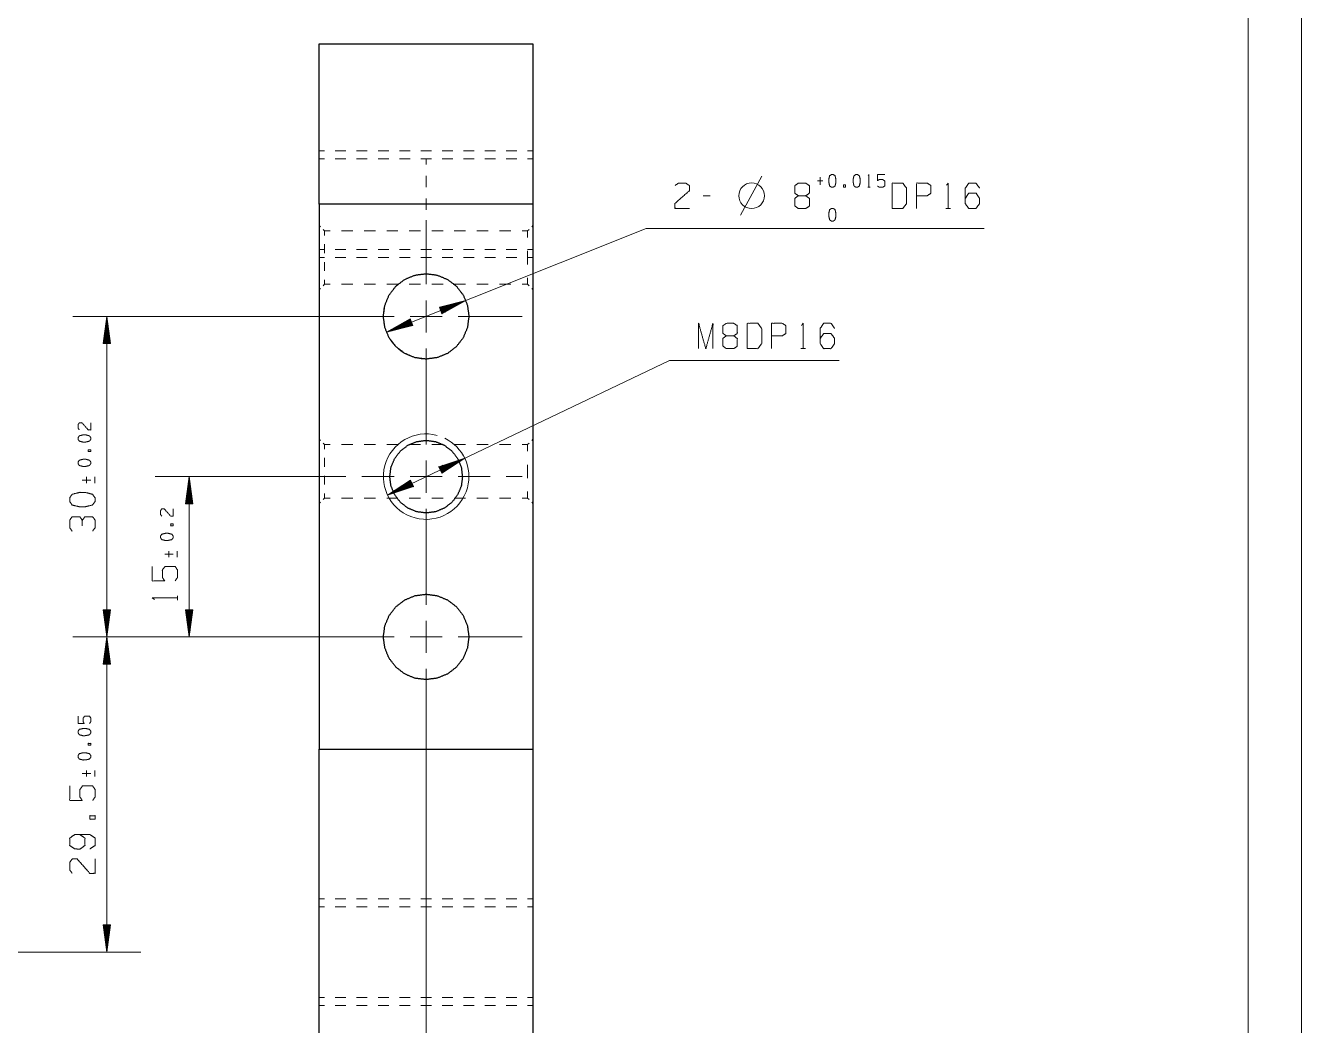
# Model space of a CAD drawing. Header units: millimetres. Extents: x 0 to 420, y 0 to 297.
# Drawn here: x 300.6 to 420, y 124.7 to 218.3 of the extents above; entities that cross this region are included whole.
import ezdxf

# ---------------------------------------------------------------- set-up
doc = ezdxf.new("R2010")
doc.units = ezdxf.units.MM
doc.layers.add('101', color=7, linetype='Continuous', true_color=0xffffff)

msp = doc.modelspace()

# ---------------------------------------------------------------- linework, layer by layer
at = {"layer": '101', "color": 133, "linetype": 'Continuous', "lineweight": 18}
for p, q in [((420, 0), (420, 297)), ((415, 5), (415, 292))]:
    msp.add_line(p, q, dxfattribs=at)
at = {"layer": '101', "color": 151, "linetype": 'Continuous', "lineweight": 25}
for p, q in [((328.09, 216.54), (348.09, 216.54)), ((328.09, 201.54), (328.09, 216.54)), ((348.09, 216.54), (348.09, 201.54)), ((348.09, 201.54), (328.09, 201.54)), ((328.09, 201.54), (328.09, 150.54)), ((348.09, 201.54), (348.09, 150.54)), ((328.09, 116.54), (328.09, 150.54)), ((328.09, 150.54), (348.09, 150.54)), ((348.09, 150.54), (348.09, 116.54))]:
    msp.add_line(p, q, dxfattribs=at)
at = {"layer": '101', "color": 53, "linetype": 'Continuous', "lineweight": 18}
for p, q in [((328.59, 206.54), (328.09, 206.54)), ((328.59, 205.79), (328.09, 205.79)), ((330.59, 206.54), (329.59, 206.54)), ((330.59, 205.79), (329.59, 205.79)), ((332.59, 206.54), (331.59, 206.54)), ((332.59, 205.79), (331.59, 205.79)), ((334.59, 206.54), (333.59, 206.54)), ((334.59, 205.79), (333.59, 205.79)), ((336.59, 206.54), (335.59, 206.54)), ((336.59, 205.79), (335.59, 205.79)), ((338.59, 206.54), (337.59, 206.54)), ((338.59, 205.79), (337.59, 205.79)), ((338.09, 205.26), (338.09, 205.79)), ((338.09, 205.26), (338.09, 205.79)), ((338.09, 205.26), (338.09, 205.79)), ((338.09, 205.26), (338.09, 205.79)), ((340.59, 206.54), (339.59, 206.54)), ((340.59, 205.79), (339.59, 205.79)), ((342.59, 206.54), (341.59, 206.54)), ((342.59, 205.79), (341.59, 205.79)), ((344.59, 206.54), (343.59, 206.54)), ((344.59, 205.79), (343.59, 205.79)), ((346.59, 206.54), (345.59, 206.54)), ((346.59, 205.79), (345.59, 205.79)), ((348.09, 206.54), (347.59, 206.54)), ((348.09, 205.79), (347.59, 205.79)), ((338.09, 203.13), (338.09, 204.19)), ((338.09, 203.13), (338.09, 204.19)), ((338.09, 203.13), (338.09, 204.19)), ((338.09, 203.13), (338.09, 204.19)), ((338.09, 201.01), (338.09, 202.07)), ((338.09, 201.01), (338.09, 202.07)), ((338.09, 201.01), (338.09, 202.07)), ((338.09, 201.01), (338.09, 202.07)), ((328.22, 199.41), (328.09, 199.54)), ((338.09, 198.88), (338.09, 199.94)), ((338.09, 198.88), (338.09, 199.94)), ((338.09, 198.88), (338.09, 199.94)), ((338.09, 198.88), (338.09, 199.94)), ((348.09, 199.54), (347.97, 199.41)), ((328.59, 199.04), (328.47, 199.16)), ((329.12, 199.04), (328.59, 199.04)), ((331.23, 199.04), (330.18, 199.04)), ((333.34, 199.04), (332.29, 199.04)), ((335.46, 199.04), (334.4, 199.04)), ((337.57, 199.04), (336.51, 199.04)), ((339.68, 199.04), (338.62, 199.04)), ((341.79, 199.04), (340.73, 199.04)), ((343.9, 199.04), (342.84, 199.04)), ((346.01, 199.04), (344.96, 199.04)), ((347.59, 199.04), (347.07, 199.04)), ((347.72, 199.16), (347.59, 199.04)), ((328.09, 197.29), (328.59, 197.29)), ((329.59, 197.29), (330.59, 197.29)), ((331.59, 197.29), (332.59, 197.29)), ((333.59, 197.29), (334.59, 197.29)), ((335.59, 197.29), (336.59, 197.29)), ((337.59, 197.29), (338.59, 197.29)), ((338.09, 197.29), (338.09, 197.82)), ((338.09, 197.29), (338.09, 197.82)), ((338.09, 197.29), (338.09, 197.82)), ((338.09, 197.29), (338.09, 197.82)), ((339.59, 197.29), (340.59, 197.29)), ((341.59, 197.29), (342.59, 197.29)), ((343.59, 197.29), (344.59, 197.29)), ((345.59, 197.29), (346.59, 197.29)), ((347.59, 197.29), (348.09, 197.29)), ((328.09, 196.54), (328.59, 196.54)), ((329.59, 196.54), (330.59, 196.54)), ((331.59, 196.54), (332.59, 196.54)), ((333.59, 196.54), (334.59, 196.54)), ((335.59, 196.54), (336.59, 196.54)), ((337.59, 196.54), (338.59, 196.54)), ((339.59, 196.54), (340.59, 196.54)), ((341.59, 196.54), (342.59, 196.54)), ((343.59, 196.54), (344.59, 196.54)), ((345.59, 196.54), (346.59, 196.54)), ((347.59, 196.54), (348.09, 196.54)), ((328.09, 193.54), (328.22, 193.66)), ((328.47, 193.91), (328.59, 194.04)), ((328.59, 194.04), (329.12, 194.04)), ((330.18, 194.04), (331.23, 194.04)), ((332.29, 194.04), (333.34, 194.04)), ((334.4, 194.04), (335.46, 194.04)), ((336.51, 194.04), (337.57, 194.04)), ((338.62, 194.04), (339.68, 194.04)), ((340.73, 194.04), (341.79, 194.04)), ((342.84, 194.04), (343.9, 194.04)), ((344.96, 194.04), (346.01, 194.04)), ((347.07, 194.04), (347.59, 194.04)), ((347.59, 194.04), (347.72, 193.91)), ((347.97, 193.66), (348.09, 193.54)), ((328.22, 179.41), (328.09, 179.54)), ((328.59, 179.04), (328.47, 179.16)), ((347.72, 179.16), (347.59, 179.04)), ((348.09, 179.54), (347.97, 179.41)), ((329.12, 179.04), (328.59, 179.04)), ((331.23, 179.04), (330.18, 179.04)), ((333.34, 179.04), (332.29, 179.04)), ((335.46, 179.04), (334.4, 179.04)), ((337.57, 179.04), (336.51, 179.04)), ((339.68, 179.04), (338.62, 179.04)), ((341.79, 179.04), (340.73, 179.04)), ((343.9, 179.04), (342.84, 179.04)), ((346.01, 179.04), (344.96, 179.04)), ((347.59, 179.04), (347.07, 179.04)), ((328.09, 173.54), (328.22, 173.66)), ((328.47, 173.91), (328.59, 174.04)), ((328.59, 174.04), (329.12, 174.04)), ((330.18, 174.04), (331.23, 174.04)), ((332.29, 174.04), (333.34, 174.04)), ((334.4, 174.04), (335.46, 174.04)), ((336.51, 174.04), (337.57, 174.04)), ((338.62, 174.04), (339.68, 174.04)), ((340.73, 174.04), (341.79, 174.04)), ((342.84, 174.04), (343.9, 174.04)), ((344.96, 174.04), (346.01, 174.04)), ((347.07, 174.04), (347.59, 174.04)), ((347.59, 174.04), (347.72, 173.91)), ((347.97, 173.66), (348.09, 173.54)), ((328.59, 136.54), (328.09, 136.54)), ((330.59, 136.54), (329.59, 136.54)), ((332.59, 136.54), (331.59, 136.54)), ((334.59, 136.54), (333.59, 136.54)), ((336.59, 136.54), (335.59, 136.54)), ((338.59, 136.54), (337.59, 136.54)), ((340.59, 136.54), (339.59, 136.54)), ((342.59, 136.54), (341.59, 136.54)), ((344.59, 136.54), (343.59, 136.54)), ((346.59, 136.54), (345.59, 136.54)), ((348.09, 136.54), (347.59, 136.54)), ((328.59, 135.79), (328.09, 135.79)), ((330.59, 135.79), (329.59, 135.79)), ((332.59, 135.79), (331.59, 135.79)), ((334.59, 135.79), (333.59, 135.79)), ((336.59, 135.79), (335.59, 135.79)), ((338.59, 135.79), (337.59, 135.79)), ((338.09, 135.26), (338.09, 135.79)), ((338.09, 135.26), (338.09, 135.79)), ((338.09, 135.26), (338.09, 135.79)), ((338.09, 135.79), (338.09, 135.26)), ((340.59, 135.79), (339.59, 135.79)), ((342.59, 135.79), (341.59, 135.79)), ((344.59, 135.79), (343.59, 135.79)), ((346.59, 135.79), (345.59, 135.79)), ((348.09, 135.79), (347.59, 135.79)), ((338.09, 134.19), (338.09, 133.13)), ((338.09, 133.13), (338.09, 134.19)), ((338.09, 133.13), (338.09, 134.19)), ((338.09, 133.13), (338.09, 134.19)), ((338.09, 131.01), (338.09, 132.07)), ((338.09, 132.07), (338.09, 131.01)), ((338.09, 131.01), (338.09, 132.07)), ((338.09, 131.01), (338.09, 132.07)), ((338.09, 129.94), (338.09, 128.88)), ((338.09, 128.88), (338.09, 129.94)), ((338.09, 128.88), (338.09, 129.94)), ((338.09, 128.88), (338.09, 129.94)), ((338.09, 127.29), (338.09, 127.82)), ((338.09, 127.82), (338.09, 127.29)), ((338.09, 127.29), (338.09, 127.82)), ((338.09, 127.29), (338.09, 127.82)), ((328.09, 127.29), (328.59, 127.29)), ((329.59, 127.29), (330.59, 127.29)), ((331.59, 127.29), (332.59, 127.29)), ((333.59, 127.29), (334.59, 127.29)), ((335.59, 127.29), (336.59, 127.29)), ((337.59, 127.29), (338.59, 127.29)), ((339.59, 127.29), (340.59, 127.29)), ((341.59, 127.29), (342.59, 127.29)), ((343.59, 127.29), (344.59, 127.29)), ((345.59, 127.29), (346.59, 127.29)), ((347.59, 127.29), (348.09, 127.29)), ((328.09, 126.54), (328.59, 126.54)), ((329.59, 126.54), (330.59, 126.54)), ((331.59, 126.54), (332.59, 126.54)), ((333.59, 126.54), (334.59, 126.54)), ((335.59, 126.54), (336.59, 126.54)), ((337.59, 126.54), (338.59, 126.54)), ((339.59, 126.54), (340.59, 126.54)), ((341.59, 126.54), (342.59, 126.54)), ((343.59, 126.54), (344.59, 126.54)), ((345.59, 126.54), (346.59, 126.54)), ((347.59, 126.54), (348.09, 126.54))]:
    msp.add_line(p, q, dxfattribs=at)
at = {"layer": '101', "color": 72, "linetype": 'Continuous', "lineweight": 18}
for p, q in [((367.51, 200.5), (369.51, 204.15)), ((375.22, 203.73), (374.71, 203.73)), ((374.96, 203.36), (374.96, 204.08)), ((379.42, 203.13), (379.63, 203.13)), ((364.67, 202.33), (364, 202.33)), ((386.72, 201.13), (387.15, 201.13)), ((373.15, 188.02), (373.58, 188.02)), ((305.91, 175.72), (306.71, 175.72)), ((306.31, 176.01), (306.31, 175.44)), ((307.1, 175.44), (307.1, 176.01)), ((313.63, 168.79), (314.43, 168.79)), ((314.03, 169.07), (314.03, 168.51)), ((314.81, 168.51), (314.81, 169.07)), ((314.83, 164.48), (314.83, 164.9)), ((305.91, 148.25), (306.71, 148.25)), ((306.31, 148.53), (306.31, 147.97)), ((307.1, 147.97), (307.1, 148.53))]:
    msp.add_line(p, q, dxfattribs=at)
at = {"layer": '101', "color": 151, "linetype": 'Continuous', "lineweight": 18}
for p, q in [((338.09, 194.04), (338.09, 200.04)), ((338.09, 189.54), (338.09, 192.54)), ((335.09, 191.04), (329.09, 191.04)), ((336.59, 191.04), (339.59, 191.04)), ((341.09, 191.04), (347.09, 191.04)), ((338.09, 188.04), (338.09, 182.04)), ((338.09, 183.54), (338.09, 185.04)), ((338.09, 179.04), (338.09, 182.04)), ((338.09, 176.04), (338.09, 177.54)), ((330.59, 176.04), (329.09, 176.04)), ((335.09, 176.04), (332.09, 176.04)), ((338.09, 176.04), (336.59, 176.04)), ((338.09, 176.04), (338.09, 174.54)), ((338.09, 176.04), (339.59, 176.04)), ((341.09, 176.04), (344.09, 176.04)), ((345.59, 176.04), (347.09, 176.04)), ((338.09, 173.04), (338.09, 170.04)), ((338.09, 164.04), (338.09, 170.04)), ((338.09, 168.54), (338.09, 167.04)), ((338.09, 159.54), (338.09, 162.54)), ((335.09, 161.04), (329.09, 161.04)), ((336.59, 161.04), (339.59, 161.04)), ((341.09, 161.04), (347.09, 161.04)), ((338.09, 158.04), (338.09, 152.04))]:
    msp.add_line(p, q, dxfattribs=at)
at = {"layer": '101', "color": 22, "linetype": 'Continuous', "lineweight": 18}
for p, q in [((334.38, 189.56), (358.67, 199.25)), ((358.67, 199.25), (390.32, 199.25)), ((341.81, 192.52), (339.33, 191.89)), ((339.4, 191.7), (340.87, 192.28)), ((339.42, 191.65), (341.24, 192.38)), ((339.44, 191.6), (341.62, 192.47)), ((339.46, 191.56), (341.64, 192.43)), ((339.48, 191.51), (341.3, 192.24)), ((339.57, 191.27), (341.81, 192.52)), ((329.09, 191.04), (305.04, 191.04)), ((308.21, 191.04), (307.88, 188.5)), ((308.21, 161.04), (308.21, 191.04)), ((308.55, 188.5), (308.21, 191.04)), ((339.33, 191.89), (339.36, 191.9)), ((339.33, 191.89), (339.36, 191.9)), ((339.33, 191.89), (339.57, 191.27)), ((339.35, 191.84), (339.73, 191.99)), ((339.37, 191.79), (340.11, 192.09)), ((339.38, 191.74), (340.49, 192.19)), ((339.5, 191.46), (340.96, 192.05)), ((339.52, 191.41), (340.62, 191.86)), ((339.53, 191.37), (340.28, 191.67)), ((339.55, 191.32), (339.94, 191.47)), ((339.57, 191.27), (339.6, 191.28)), ((339.57, 191.27), (339.6, 191.28)), ((308.08, 188.5), (308.08, 190.07)), ((308.14, 188.5), (308.14, 190.46)), ((308.19, 188.5), (308.19, 190.85)), ((308.24, 188.5), (308.24, 190.85)), ((308.29, 188.5), (308.29, 190.46)), ((308.34, 188.5), (308.34, 190.07)), ((336.61, 190.81), (334.38, 189.56)), ((334.38, 189.56), (336.86, 190.19)), ((336.73, 190.52), (334.55, 189.65)), ((336.75, 190.47), (334.57, 189.6)), ((336.71, 190.57), (334.89, 189.84)), ((336.77, 190.43), (334.94, 189.7)), ((336.69, 190.62), (335.23, 190.03)), ((336.79, 190.38), (335.32, 189.8)), ((336.67, 190.66), (335.57, 190.22)), ((336.8, 190.33), (335.7, 189.89)), ((336.65, 190.71), (335.91, 190.41)), ((336.82, 190.29), (336.08, 189.99)), ((336.63, 190.76), (336.25, 190.6)), ((336.84, 190.24), (336.45, 190.08)), ((336.62, 190.8), (336.59, 190.79)), ((336.62, 190.8), (336.59, 190.79)), ((336.86, 190.19), (336.61, 190.81)), ((336.86, 190.19), (336.83, 190.18)), ((336.86, 190.19), (336.83, 190.18)), ((307.93, 188.5), (307.93, 188.92)), ((307.98, 188.5), (307.98, 189.3)), ((308.03, 188.5), (308.03, 189.69)), ((308.39, 188.5), (308.39, 189.69)), ((308.44, 188.5), (308.44, 189.3)), ((308.49, 188.5), (308.49, 188.92)), ((307.88, 188.5), (307.88, 188.53)), ((307.88, 188.5), (307.88, 188.53)), ((307.88, 188.5), (308.55, 188.5)), ((308.54, 188.5), (308.54, 188.53)), ((308.54, 188.5), (308.54, 188.53)), ((334.49, 174.31), (360.87, 186.92)), ((360.87, 186.92), (376.75, 186.92)), ((341.7, 177.76), (339.27, 176.97)), ((339.27, 176.97), (339.3, 176.98)), ((339.27, 176.97), (339.3, 176.98)), ((339.27, 176.97), (339.56, 176.37)), ((339.29, 176.92), (339.67, 177.1)), ((339.31, 176.87), (340.04, 177.22)), ((339.33, 176.83), (340.41, 177.34)), ((339.36, 176.78), (340.78, 177.46)), ((339.38, 176.74), (341.15, 177.58)), ((339.4, 176.69), (341.52, 177.7)), ((339.42, 176.65), (341.54, 177.66)), ((339.44, 176.6), (341.21, 177.44)), ((339.47, 176.55), (340.89, 177.23)), ((339.49, 176.51), (340.56, 177.02)), ((339.51, 176.46), (340.24, 176.81)), ((339.56, 176.37), (341.7, 177.76)), ((329.09, 176.04), (312.75, 176.04)), ((315.92, 176.04), (315.59, 173.5)), ((315.9, 173.5), (315.9, 175.85)), ((315.92, 161.04), (315.92, 176.04)), ((316.26, 173.5), (315.92, 176.04)), ((315.95, 173.5), (315.95, 175.85)), ((336.63, 175.71), (334.49, 174.31)), ((336.72, 175.52), (335.3, 174.84)), ((336.7, 175.57), (335.63, 175.06)), ((336.68, 175.62), (335.95, 175.27)), ((336.66, 175.66), (336.28, 175.48)), ((336.63, 175.71), (336.61, 175.69)), ((336.63, 175.71), (336.61, 175.69)), ((336.92, 175.11), (336.63, 175.71)), ((339.53, 176.42), (339.91, 176.6)), ((339.55, 176.37), (339.58, 176.38)), ((339.55, 176.37), (339.58, 176.38)), ((315.75, 173.5), (315.75, 174.69)), ((315.8, 173.5), (315.8, 175.07)), ((315.85, 173.5), (315.85, 175.46)), ((316, 173.5), (316, 175.46)), ((316.05, 173.5), (316.05, 175.07)), ((316.1, 173.5), (316.1, 174.69)), ((334.49, 174.31), (336.92, 175.11)), ((336.77, 175.43), (334.65, 174.42)), ((336.79, 175.39), (334.67, 174.37)), ((336.74, 175.48), (334.97, 174.63)), ((336.81, 175.34), (335.04, 174.49)), ((336.83, 175.29), (335.41, 174.62)), ((336.85, 175.25), (335.78, 174.74)), ((336.88, 175.2), (336.15, 174.86)), ((336.9, 175.16), (336.52, 174.98)), ((336.92, 175.11), (336.89, 175.1)), ((336.92, 175.11), (336.89, 175.1)), ((315.59, 173.5), (315.59, 173.53)), ((315.59, 173.5), (315.59, 173.53)), ((315.59, 173.5), (316.26, 173.5)), ((315.65, 173.5), (315.65, 173.92)), ((315.7, 173.5), (315.7, 174.3)), ((316.15, 173.5), (316.15, 174.3)), ((316.2, 173.5), (316.2, 173.92)), ((316.25, 173.5), (316.25, 173.53)), ((316.25, 173.5), (316.25, 173.53)), ((307.88, 163.58), (307.88, 163.55)), ((307.88, 163.58), (308.21, 161.04)), ((308.55, 163.58), (307.88, 163.58)), ((307.88, 163.58), (307.88, 163.55)), ((307.93, 163.58), (307.93, 163.16)), ((307.98, 163.58), (307.98, 162.78)), ((308.03, 163.58), (308.03, 162.39)), ((308.08, 163.58), (308.08, 162)), ((308.14, 163.58), (308.14, 161.62)), ((308.19, 163.58), (308.19, 161.23)), ((308.21, 161.04), (308.55, 163.58)), ((308.24, 163.58), (308.24, 161.23)), ((308.29, 163.58), (308.29, 161.62)), ((308.34, 163.58), (308.34, 162)), ((308.39, 163.58), (308.39, 162.39)), ((308.44, 163.58), (308.44, 162.78)), ((308.49, 163.58), (308.49, 163.16)), ((308.54, 163.58), (308.54, 163.55)), ((308.54, 163.58), (308.54, 163.55)), ((315.59, 163.58), (315.92, 161.04)), ((316.26, 163.58), (315.59, 163.58)), ((315.59, 163.58), (315.59, 163.55)), ((315.59, 163.58), (315.59, 163.55)), ((315.65, 163.58), (315.65, 163.16)), ((315.7, 163.58), (315.7, 162.78)), ((315.75, 163.58), (315.75, 162.39)), ((315.8, 163.58), (315.8, 162)), ((315.85, 163.58), (315.85, 161.62)), ((315.9, 163.58), (315.9, 161.23)), ((315.92, 161.04), (316.26, 163.58)), ((315.95, 163.58), (315.95, 161.23)), ((316, 163.58), (316, 161.62)), ((316.05, 163.58), (316.05, 162)), ((316.1, 163.58), (316.1, 162.39)), ((316.15, 163.58), (316.15, 162.78)), ((316.2, 163.58), (316.2, 163.16)), ((316.25, 163.58), (316.25, 163.55)), ((316.25, 163.58), (316.25, 163.55)), ((329.09, 161.04), (305.04, 161.04)), ((329.09, 161.04), (305.04, 161.04)), ((308.21, 161.04), (307.88, 158.5)), ((308.08, 158.5), (308.08, 160.07)), ((308.14, 158.5), (308.14, 160.46)), ((308.19, 158.5), (308.19, 160.85)), ((308.21, 131.54), (308.21, 161.04)), ((308.55, 158.5), (308.21, 161.04)), ((308.24, 158.5), (308.24, 160.85)), ((308.29, 158.5), (308.29, 160.46)), ((308.34, 158.5), (308.34, 160.07)), ((329.09, 161.04), (312.75, 161.04)), ((307.93, 158.5), (307.93, 158.92)), ((307.98, 158.5), (307.98, 159.3)), ((308.03, 158.5), (308.03, 159.69)), ((308.39, 158.5), (308.39, 159.69)), ((308.44, 158.5), (308.44, 159.3)), ((308.49, 158.5), (308.49, 158.92)), ((307.88, 158.5), (307.88, 158.53)), ((307.88, 158.5), (307.88, 158.53)), ((307.88, 158.5), (308.55, 158.5)), ((308.54, 158.5), (308.54, 158.53)), ((308.54, 158.5), (308.54, 158.53)), ((338.09, 152.04), (338.09, 96.07)), ((308.55, 134.08), (307.88, 134.08)), ((307.88, 134.08), (308.21, 131.54)), ((307.88, 134.08), (307.88, 134.05)), ((307.88, 134.08), (307.88, 134.05)), ((307.93, 134.08), (307.93, 133.66)), ((307.98, 134.08), (307.98, 133.28)), ((308.03, 134.08), (308.03, 132.89)), ((308.08, 134.08), (308.08, 132.5)), ((308.14, 134.08), (308.14, 132.12)), ((308.19, 134.08), (308.19, 131.73)), ((308.21, 131.54), (308.55, 134.08)), ((308.24, 134.08), (308.24, 131.73)), ((308.29, 134.08), (308.29, 132.12)), ((308.34, 134.08), (308.34, 132.5)), ((308.39, 134.08), (308.39, 132.89)), ((308.44, 134.08), (308.44, 133.28)), ((308.49, 134.08), (308.49, 133.66)), ((308.54, 134.08), (308.54, 134.05)), ((308.54, 134.08), (308.54, 134.05)), ((248.46, 131.54), (311.39, 131.54))]:
    msp.add_line(p, q, dxfattribs=at)
at = {"layer": '101', "color": 72, "linetype": 'Continuous', "lineweight": 18}
msp.add_circle((368.55, 202.33), 1.2, dxfattribs=at)
at = {"layer": '101', "color": 22, "linetype": 'Continuous', "lineweight": 18}
for centre, start, end in [((338.09, 191.04), 163.3092, 270), ((338.09, 176.04), 345, 63.9809)]:
    msp.add_arc(centre, 4, start, end, dxfattribs=at)
at = {"layer": '101', "color": 151, "linetype": 'Continuous', "lineweight": 13}
msp.add_arc((338.09, 176.04), 4, 75, 345, dxfattribs=at)
msp.add_arc((338.09, 176.04), 4, 75, 345, dxfattribs=at)
at = {"layer": '101', "color": 72, "linetype": 'Continuous', "lineweight": 18}
for points, knots in [([(376.19, 203.13), (376.36, 203.25), (376.44, 203.6), (376.44, 203.84), (376.36, 204.2), (376.19, 204.31), (376.02, 204.31), (375.85, 204.2), (375.76, 203.84), (375.77, 203.6), (375.85, 203.25), (376.02, 203.13), (376.19, 203.13)], [0, 0, 0.067522, 0.183966, 0.260579, 0.380939, 0.446128, 0.500297, 0.565497, 0.685854, 0.76252, 0.878298, 0.945831, 1, 1]), ([(378.46, 203.13), (378.63, 203.25), (378.72, 203.6), (378.72, 203.84), (378.63, 204.2), (378.46, 204.31), (378.3, 204.31), (378.13, 204.2), (378.04, 203.84), (378.05, 203.6), (378.13, 203.25), (378.3, 203.13), (378.46, 203.13)], [0, 0, 0.067532, 0.183977, 0.26059, 0.38095, 0.44615, 0.500306, 0.565506, 0.685866, 0.762533, 0.878311, 0.945844, 1, 1]), ([(379.45, 204.21), (379.52, 204.31), (379.52, 203.13)], [0, 0, 0.093489, 1, 1]), ([(380.32, 203.24), (380.48, 203.13), (380.83, 203.13), (381, 203.24), (381, 203.71), (380.83, 203.84), (380.48, 203.84), (380.32, 203.73), (380.32, 204.31), (381, 204.31)], [0, 0, 0.062234, 0.16835, 0.230573, 0.376815, 0.441261, 0.547377, 0.609611, 0.790492, 1, 1]), ([(361.38, 203.28), (361.7, 203.51), (362.39, 203.51), (362.73, 203.28), (362.73, 202.81), (361.37, 201.61), (361.38, 201.13), (362.73, 201.13)], [0, 0, 0.06969, 0.192974, 0.265277, 0.350228, 0.674744, 0.759753, 1, 1]), ([(372.92, 202.33), (372.6, 202.56), (372.6, 203.28), (372.92, 203.51), (373.61, 203.51), (373.95, 203.28), (373.95, 202.56), (373.61, 202.33), (372.92, 202.33), (372.59, 202.08), (372.59, 201.38), (372.92, 201.13), (373.61, 201.13), (373.95, 201.36), (373.95, 202.08), (373.61, 202.33)], [0, 0, 0.047574, 0.136085, 0.183661, 0.267817, 0.317167, 0.405679, 0.455028, 0.539184, 0.590298, 0.675759, 0.726873, 0.811029, 0.860378, 0.94889, 1, 1]), ([(377.16, 203.13), (377.33, 203.13), (377.33, 203.36), (377.16, 203.36), (377.16, 203.13)], [0, 0, 0.207067, 0.5, 0.707067, 1, 1]), ([(381.71, 201.13), (382.7, 201.13), (383.05, 201.61), (383.05, 203.03), (382.7, 203.51), (381.71, 203.51), (381.71, 201.13)], [0, 0, 0.142133, 0.227159, 0.431789, 0.516817, 0.65895, 1, 1]), ([(383.99, 201.13), (383.99, 203.51), (384.99, 203.51), (385.33, 203.28), (385.33, 202.56), (384.98, 202.33), (383.99, 202.33)], [0, 0, 0.401146, 0.571313, 0.63959, 0.762045, 0.832821, 1, 1]), ([(386.79, 203.31), (386.94, 203.51), (386.94, 201.13)], [0, 0, 0.093489, 1, 1]), ([(388.54, 202.08), (388.86, 202.56), (389.55, 202.56), (389.88, 202.08), (389.88, 201.61), (389.55, 201.13), (388.86, 201.13), (388.54, 201.61), (388.54, 203.03), (388.86, 203.51), (389.55, 203.51), (389.88, 203.03)], [0, 0, 0.076963, 0.16976, 0.248071, 0.312017, 0.390328, 0.483125, 0.560088, 0.751925, 0.82889, 0.921687, 1, 1]), ([(376.19, 199.95), (376.36, 200.08), (376.44, 200.43), (376.44, 200.66), (376.36, 201.03), (376.19, 201.14), (376.02, 201.14), (375.85, 201.03), (375.76, 200.66), (375.77, 200.43), (375.85, 200.08), (376.02, 199.95), (376.19, 199.95)], [0, 0, 0.067522, 0.183966, 0.260579, 0.380939, 0.446128, 0.500297, 0.565497, 0.685854, 0.76252, 0.878298, 0.945831, 1, 1]), ([(363.59, 188.02), (363.59, 190.39), (364.26, 188.02), (364.93, 190.39), (364.93, 188.02)], [0, 0, 0.245192, 0.500001, 0.754808, 1, 1]), ([(366.18, 189.22), (365.87, 189.44), (365.87, 190.17), (366.18, 190.39), (366.87, 190.39), (367.21, 190.17), (367.21, 189.44), (366.87, 189.22), (366.18, 189.22), (365.85, 188.97), (365.85, 188.27), (366.18, 188.02), (366.87, 188.02), (367.21, 188.24), (367.21, 188.97), (366.87, 189.22)], [0, 0, 0.047574, 0.136086, 0.18366, 0.267816, 0.317165, 0.405677, 0.455027, 0.539182, 0.590297, 0.675758, 0.726872, 0.811028, 0.860378, 0.948889, 1, 1]), ([(368.14, 188.02), (369.13, 188.02), (369.49, 188.49), (369.49, 189.92), (369.13, 190.39), (368.14, 190.39), (368.14, 188.02)], [0, 0, 0.142139, 0.227161, 0.431792, 0.516814, 0.658953, 1, 1]), ([(370.42, 188.02), (370.42, 190.39), (371.43, 190.39), (371.76, 190.17), (371.76, 189.44), (371.41, 189.22), (370.42, 189.22)], [0, 0, 0.401145, 0.571313, 0.639588, 0.762043, 0.83282, 1, 1]), ([(373.22, 190.19), (373.37, 190.39), (373.37, 188.02)], [0, 0, 0.093484, 1, 1]), ([(374.97, 188.97), (375.29, 189.44), (375.98, 189.44), (376.31, 188.97), (376.31, 188.49), (375.98, 188.02), (375.29, 188.02), (374.97, 188.49), (374.97, 189.92), (375.29, 190.39), (375.98, 190.39), (376.31, 189.92)], [0, 0, 0.076963, 0.169761, 0.248072, 0.312019, 0.390329, 0.483127, 0.560091, 0.751928, 0.828891, 0.921689, 1, 1]), ([(305.64, 180.41), (305.53, 180.57), (305.53, 180.92), (305.64, 181.09), (305.88, 181.09), (306.48, 180.41), (306.71, 180.41), (306.71, 181.09)], [0, 0, 0.069691, 0.192973, 0.265271, 0.350225, 0.674737, 0.759749, 1, 1]), ([(306.71, 179.69), (306.59, 179.86), (306.24, 179.95), (306, 179.95), (305.64, 179.86), (305.53, 179.69), (305.53, 179.52), (305.64, 179.36), (306, 179.27), (306.24, 179.28), (306.59, 179.36), (306.71, 179.52), (306.71, 179.69)], [0, 0, 0.067532, 0.183975, 0.260589, 0.380947, 0.446147, 0.50031, 0.565505, 0.685864, 0.762531, 0.87831, 0.945837, 1, 1]), ([(306.71, 178.39), (306.71, 178.55), (306.48, 178.55), (306.48, 178.39), (306.71, 178.39)], [0, 0, 0.207097, 0.5, 0.707097, 1, 1]), ([(306.71, 177.42), (306.59, 177.58), (306.24, 177.67), (306, 177.67), (305.64, 177.58), (305.53, 177.42), (305.53, 177.25), (305.64, 177.08), (306, 176.99), (306.24, 177), (306.59, 177.08), (306.71, 177.25), (306.71, 177.42)], [0, 0, 0.067528, 0.183973, 0.260587, 0.380948, 0.446143, 0.500306, 0.565501, 0.685862, 0.762529, 0.878309, 0.945837, 1, 1]), ([(307.12, 174.06), (306.87, 174.39), (306.17, 174.57), (305.69, 174.57), (304.97, 174.39), (304.74, 174.06), (304.74, 173.72), (304.97, 173.38), (305.69, 173.21), (306.17, 173.22), (306.87, 173.38), (307.12, 173.72), (307.12, 174.06)], [0, 0, 0.067523, 0.18397, 0.260581, 0.38094, 0.446139, 0.500305, 0.565505, 0.685864, 0.762527, 0.878309, 0.945834, 1, 1]), ([(305.92, 171.96), (305.69, 172.29), (304.97, 172.29), (304.74, 171.96), (304.74, 171.27), (304.97, 170.93)], [0, 0, 0.153876, 0.42985, 0.58373, 0.846123, 1, 1]), ([(306.89, 170.95), (307.12, 171.27), (307.12, 171.96), (306.89, 172.29), (306.17, 172.29), (305.92, 171.96), (305.92, 171.44)], [0, 0, 0.124121, 0.343687, 0.472448, 0.703379, 0.836734, 1, 1]), ([(313.35, 172.35), (313.24, 172.5), (313.24, 172.85), (313.35, 173.02), (313.59, 173.02), (314.19, 172.34), (314.43, 172.35), (314.43, 173.02)], [0, 0, 0.069693, 0.192981, 0.265277, 0.350232, 0.67474, 0.759754, 1, 1]), ([(314.43, 170.48), (314.3, 170.65), (313.95, 170.74), (313.71, 170.74), (313.35, 170.65), (313.24, 170.48), (313.24, 170.32), (313.35, 170.15), (313.71, 170.06), (313.95, 170.07), (314.3, 170.15), (314.43, 170.32), (314.43, 170.48)], [0, 0, 0.067526, 0.18397, 0.260583, 0.380943, 0.446144, 0.500307, 0.565508, 0.685866, 0.762533, 0.878311, 0.945837, 1, 1]), ([(314.43, 171.45), (314.43, 171.62), (314.19, 171.62), (314.19, 171.45), (314.43, 171.45)], [0, 0, 0.20709, 0.5, 0.70709, 1, 1]), ([(314.61, 166.28), (314.83, 166.61), (314.83, 167.3), (314.61, 167.64), (313.66, 167.64), (313.41, 167.3), (313.41, 166.61), (313.63, 166.28), (312.46, 166.28), (312.46, 167.64)], [0, 0, 0.062228, 0.168343, 0.230571, 0.376815, 0.441266, 0.547381, 0.609609, 0.79049, 1, 1]), ([(312.66, 164.55), (312.46, 164.69), (314.83, 164.69)], [0, 0, 0.093493, 1, 1]), ([(306.6, 152.93), (306.71, 153.1), (306.71, 153.45), (306.6, 153.61), (306.13, 153.61), (306, 153.45), (306, 153.1), (306.11, 152.93), (305.53, 152.93), (305.53, 153.61)], [0, 0, 0.062228, 0.168343, 0.230574, 0.376814, 0.441268, 0.547383, 0.609611, 0.790491, 1, 1]), ([(306.71, 152.22), (306.59, 152.39), (306.24, 152.47), (306, 152.47), (305.64, 152.39), (305.53, 152.22), (305.53, 152.05), (305.64, 151.88), (306, 151.79), (306.24, 151.8), (306.59, 151.88), (306.71, 152.05), (306.71, 152.22)], [0, 0, 0.06753, 0.183973, 0.260587, 0.380946, 0.446143, 0.500306, 0.565504, 0.685863, 0.762529, 0.878307, 0.945837, 1, 1]), ([(306.71, 150.91), (306.71, 151.08), (306.48, 151.08), (306.48, 150.91), (306.71, 150.91)], [0, 0, 0.207082, 0.5, 0.707082, 1, 1]), ([(306.71, 149.94), (306.59, 150.11), (306.24, 150.2), (306, 150.2), (305.64, 150.11), (305.53, 149.94), (305.53, 149.77), (305.64, 149.61), (306, 149.52), (306.24, 149.53), (306.59, 149.61), (306.71, 149.77), (306.71, 149.94)], [0, 0, 0.067527, 0.183971, 0.260585, 0.380945, 0.446139, 0.500306, 0.565501, 0.68586, 0.762527, 0.878306, 0.945834, 1, 1]), ([(306.89, 145.73), (307.12, 146.07), (307.12, 146.76), (306.89, 147.09), (305.94, 147.09), (305.69, 146.76), (305.69, 146.07), (305.92, 145.73), (304.74, 145.73), (304.74, 147.09)], [0, 0, 0.062228, 0.168344, 0.230571, 0.376815, 0.441263, 0.547379, 0.609607, 0.79049, 1, 1]), ([(307.12, 143.97), (307.12, 144.31), (306.64, 144.31), (306.64, 143.97), (307.12, 143.97)], [0, 0, 0.207091, 0.5, 0.707091, 1, 1]), ([(306.64, 141.2), (307.12, 141.52), (307.12, 142.21), (306.64, 142.54), (305.22, 142.54), (304.74, 142.21), (304.74, 141.52), (305.22, 141.2), (305.69, 141.18), (306.17, 141.52), (306.17, 142.21), (305.69, 142.54)], [0, 0, 0.076855, 0.169523, 0.247726, 0.439295, 0.5175, 0.610168, 0.687026, 0.750927, 0.829129, 0.921798, 1, 1]), ([(304.97, 138.92), (304.74, 139.24), (304.74, 139.93), (304.97, 140.26), (305.44, 140.26), (306.64, 138.9), (307.12, 138.92), (307.12, 140.26)], [0, 0, 0.069694, 0.19298, 0.265278, 0.350229, 0.674743, 0.759752, 1, 1])]:
    msp.add_open_spline(points, degree=1, knots=knots, dxfattribs=at)
at = {"layer": '101', "color": 53, "linetype": 'Continuous', "lineweight": 18}
for points, knots in [([(328.59, 198.62), (328.59, 198.94), (328.59, 199.04)], [0, 0, 0.75697, 1, 1]), ([(347.59, 199.04), (347.59, 198.94), (347.59, 198.41)], [0, 0, 0.162025, 1, 1]), ([(347.59, 197.16), (347.59, 196.89), (347.59, 195.91)], [0, 0, 0.215372, 1, 1]), ([(347.59, 194.66), (347.59, 194.44), (347.59, 194.04)], [0, 0, 0.364995, 1, 1]), ([(328.59, 194.04), (328.59, 194.14), (328.59, 194.46)], [0, 0, 0.24303, 1, 1]), ([(328.59, 178.62), (328.59, 178.94), (328.59, 179.04)], [0, 0, 0.75697, 1, 1]), ([(347.59, 179.04), (347.59, 178.94), (347.59, 178.41)], [0, 0, 0.162025, 1, 1]), ([(347.59, 177.16), (347.59, 176.89), (347.59, 175.91)], [0, 0, 0.215372, 1, 1]), ([(328.59, 174.04), (328.59, 174.14), (328.59, 174.46)], [0, 0, 0.243042, 1, 1]), ([(347.59, 174.66), (347.59, 174.44), (347.59, 174.04)], [0, 0, 0.364995, 1, 1])]:
    msp.add_open_spline(points, degree=1, knots=knots, dxfattribs=at)
for points in [[(328.59, 196.96), (328.59, 197.79)], [(328.59, 195.29), (328.59, 196.12)], [(328.59, 176.96), (328.59, 177.79)], [(328.59, 175.29), (328.59, 176.12)]]:
    msp.add_open_spline(points, degree=1, dxfattribs=at)
at = {"layer": '101', "color": 151, "linetype": 'Continuous', "lineweight": 25}
for points, knots in [([(338.09, 187.04), (337.06, 187.17), (336.09, 187.57), (335.27, 188.21), (334.63, 189.04), (334.23, 190), (334.09, 191.04), (334.23, 192.07), (334.63, 193.04), (335.27, 193.87), (336.09, 194.5), (337.06, 194.9), (338.09, 195.04)], [0, 0, 0.083329, 0.166659, 0.249986, 0.333315, 0.416645, 0.499973, 0.583303, 0.666629, 0.74996, 0.833288, 0.916617, 1, 1]), ([(338.09, 195.04), (339.13, 194.9), (340.09, 194.5), (340.92, 193.87), (341.56, 193.04), (341.96, 192.07), (342.09, 191.04), (341.96, 190), (341.56, 189.04), (340.92, 188.21), (340.09, 187.57), (339.13, 187.18), (338.09, 187.04)], [0, 0, 0.083328, 0.166658, 0.249986, 0.333315, 0.416644, 0.499973, 0.583303, 0.66663, 0.749961, 0.833289, 0.916618, 1, 1]), ([(338.09, 172.64), (337.21, 172.75), (336.39, 173.09), (335.69, 173.63), (335.15, 174.34), (334.81, 175.16), (334.69, 176.04), (334.81, 176.92), (335.15, 177.74), (335.69, 178.44), (336.39, 178.98), (337.21, 179.32), (338.09, 179.44)], [0, 0, 0.083333, 0.166667, 0.250001, 0.333334, 0.416668, 0.499999, 0.583332, 0.666666, 0.75, 0.833333, 0.916667, 1, 1]), ([(338.09, 179.44), (338.97, 179.32), (339.79, 178.98), (340.5, 178.44), (341.04, 177.74), (341.38, 176.92), (341.49, 176.04), (341.38, 175.16), (341.04, 174.34), (340.5, 173.63), (339.79, 173.09), (338.97, 172.75), (338.09, 172.64)], [0, 0, 0.083332, 0.166666, 0.249999, 0.333332, 0.416666, 0.5, 0.583334, 0.666668, 0.75, 0.833334, 0.916668, 1, 1]), ([(338.09, 157.04), (337.06, 157.17), (336.09, 157.57), (335.27, 158.21), (334.63, 159.04), (334.23, 160), (334.09, 161.04), (334.23, 162.07), (334.63, 163.04), (335.27, 163.87), (336.09, 164.5), (337.06, 164.9), (338.09, 165.04)], [0, 0, 0.083329, 0.166659, 0.249987, 0.333315, 0.416645, 0.499973, 0.583302, 0.66663, 0.74996, 0.833288, 0.916617, 1, 1]), ([(338.09, 165.04), (339.13, 164.9), (340.09, 164.5), (340.92, 163.87), (341.56, 163.04), (341.96, 162.07), (342.09, 161.04), (341.96, 160), (341.56, 159.04), (340.92, 158.21), (340.09, 157.57), (339.13, 157.18), (338.09, 157.04)], [0, 0, 0.083328, 0.166658, 0.249986, 0.333315, 0.416645, 0.499973, 0.583302, 0.666631, 0.74996, 0.833289, 0.916618, 1, 1])]:
    msp.add_open_spline(points, degree=1, knots=knots, dxfattribs=at)

doc.saveas('drawing.dxf')
